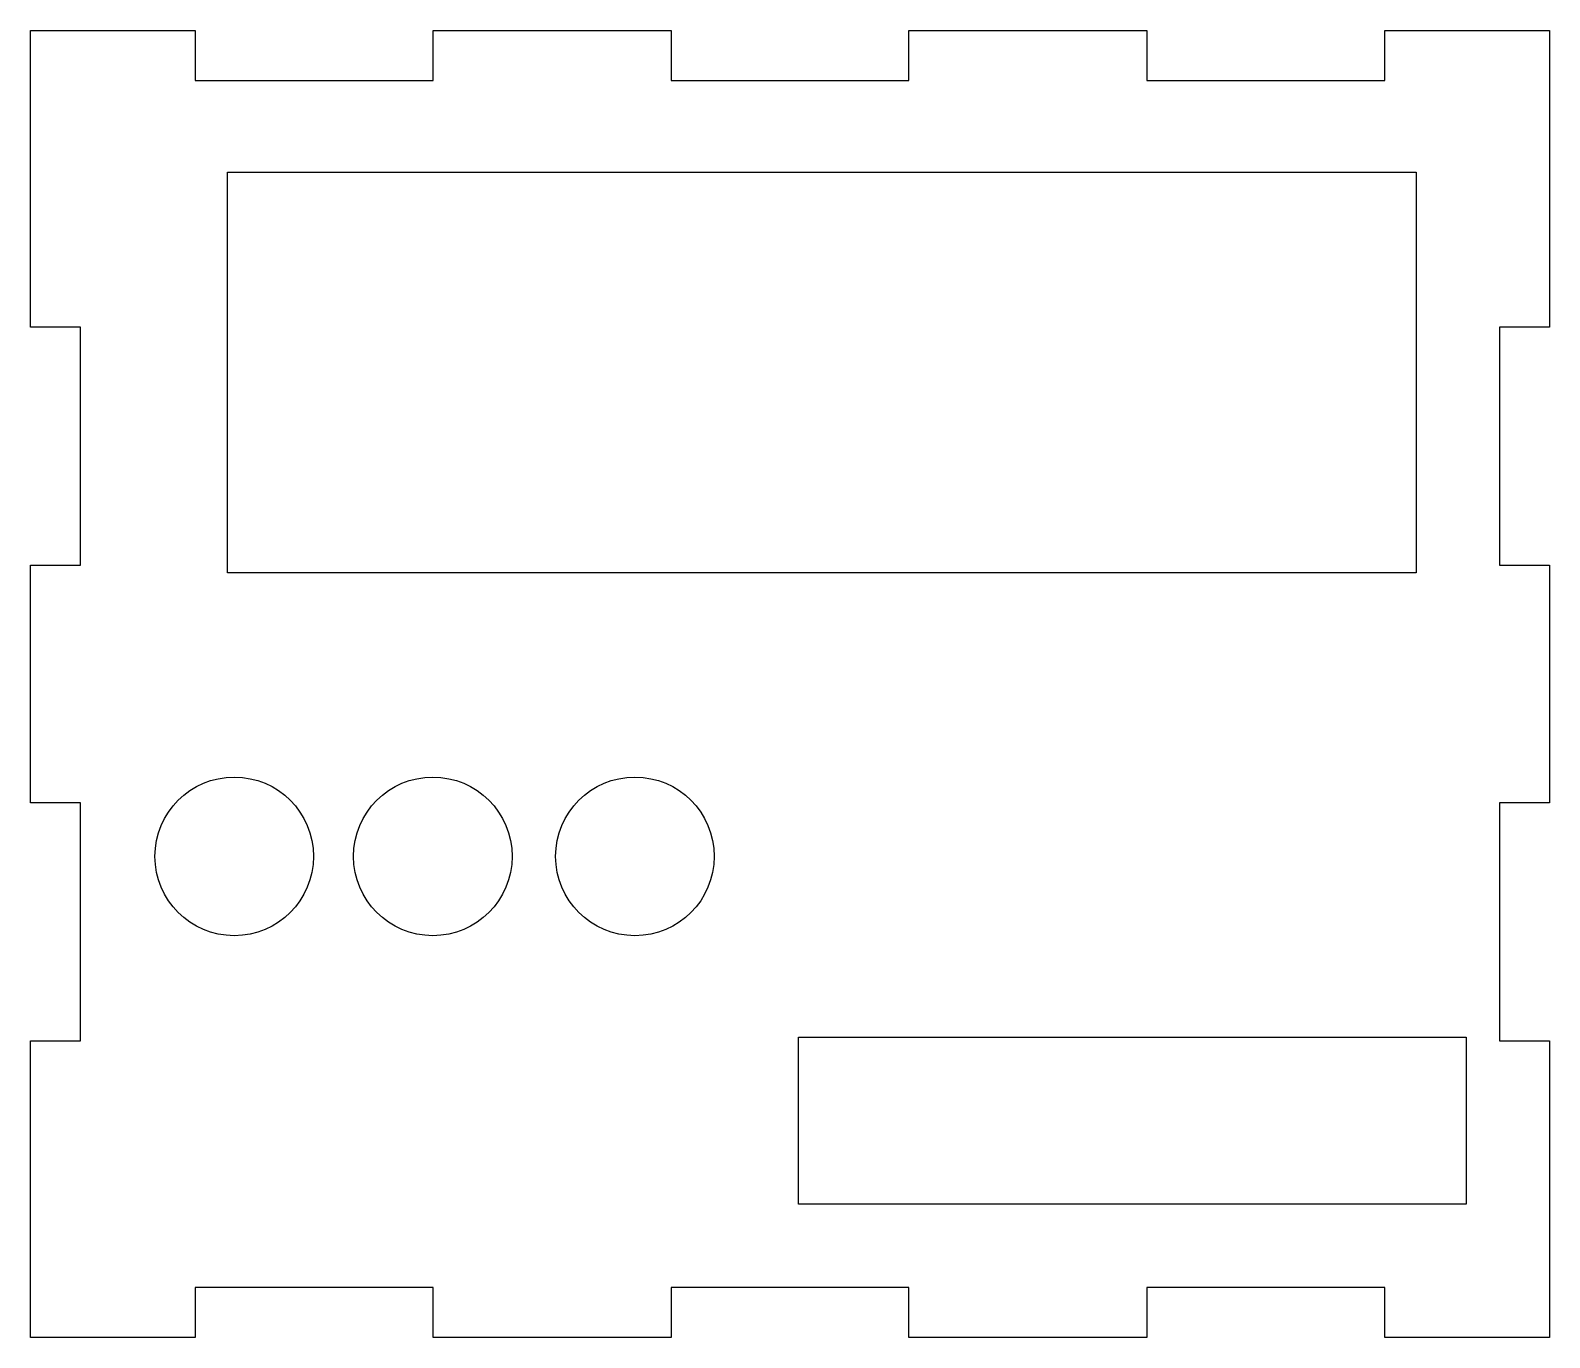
# Model space of a CAD drawing. Header units: millimetres. Extents: x -44.2 to 46.8, y -41.2 to 37.1.
import ezdxf

# ---------------------------------------------------------------- set-up
doc = ezdxf.new("R2010")
doc.units = ezdxf.units.MM

msp = doc.modelspace()

# ---------------------------------------------------------------- linework, layer by layer
at = {"color": 7, "linetype": 'Continuous', "lineweight": 25}
for p, q in [((-44.2, 37.069), (-34.325, 37.069)), ((-44.2, 19.294), (-44.2, 37.069)), ((-34.325, 37.069), (-34.325, 34.069)), ((-20.075, 37.069), (-5.825, 37.069)), ((-20.075, 34.069), (-20.075, 37.069)), ((-5.825, 37.069), (-5.825, 34.069)), ((8.425, 37.069), (22.675, 37.069)), ((8.425, 34.069), (8.425, 37.069)), ((22.675, 37.069), (22.675, 34.069)), ((36.925, 37.069), (46.8, 37.069)), ((36.925, 34.069), (36.925, 37.069)), ((46.8, 37.069), (46.8, 19.294)), ((-34.325, 34.069), (-20.075, 34.069)), ((-5.825, 34.069), (8.425, 34.069)), ((22.675, 34.069), (36.925, 34.069)), ((-32.4, 28.569), (38.8, 28.569)), ((-32.4, 4.569), (-32.4, 28.569)), ((38.8, 28.569), (38.8, 4.569)), ((-41.2, 19.294), (-44.2, 19.294)), ((-41.2, 5.044), (-41.2, 19.294)), ((43.8, 19.294), (43.8, 5.044)), ((46.8, 19.294), (43.8, 19.294)), ((-44.2, 5.044), (-41.2, 5.044)), ((-44.2, -9.206), (-44.2, 5.044)), ((38.8, 4.569), (-32.4, 4.569)), ((43.8, 5.044), (46.8, 5.044)), ((46.8, 5.044), (46.8, -9.206)), ((-41.2, -9.206), (-44.2, -9.206)), ((-41.2, -23.456), (-41.2, -9.206)), ((43.8, -9.206), (43.8, -23.456)), ((46.8, -9.206), (43.8, -9.206)), ((-44.2, -23.456), (-41.2, -23.456)), ((-44.2, -41.231), (-44.2, -23.456)), ((1.8, -23.231), (41.8, -23.231)), ((1.8, -33.231), (1.8, -23.231)), ((41.8, -23.231), (41.8, -33.231)), ((43.8, -23.456), (46.8, -23.456)), ((46.8, -23.456), (46.8, -41.231)), ((41.8, -33.231), (1.8, -33.231)), ((-34.325, -38.231), (-34.325, -41.231)), ((-20.075, -38.231), (-34.325, -38.231)), ((-20.075, -41.231), (-20.075, -38.231)), ((-5.825, -38.231), (-5.825, -41.231)), ((8.425, -38.231), (-5.825, -38.231)), ((8.425, -41.231), (8.425, -38.231)), ((22.675, -38.231), (22.675, -41.231)), ((36.925, -38.231), (22.675, -38.231)), ((36.925, -41.231), (36.925, -38.231)), ((-34.325, -41.231), (-44.2, -41.231)), ((-5.825, -41.231), (-20.075, -41.231)), ((22.675, -41.231), (8.425, -41.231)), ((46.8, -41.231), (36.925, -41.231))]:
    msp.add_line(p, q, dxfattribs=at)
for centre in [(-31.989, -12.406), (-20.094, -12.406), (-7.989, -12.406)]:
    msp.add_circle(centre, 4.75, dxfattribs=at)

doc.saveas('drawing.dxf')
